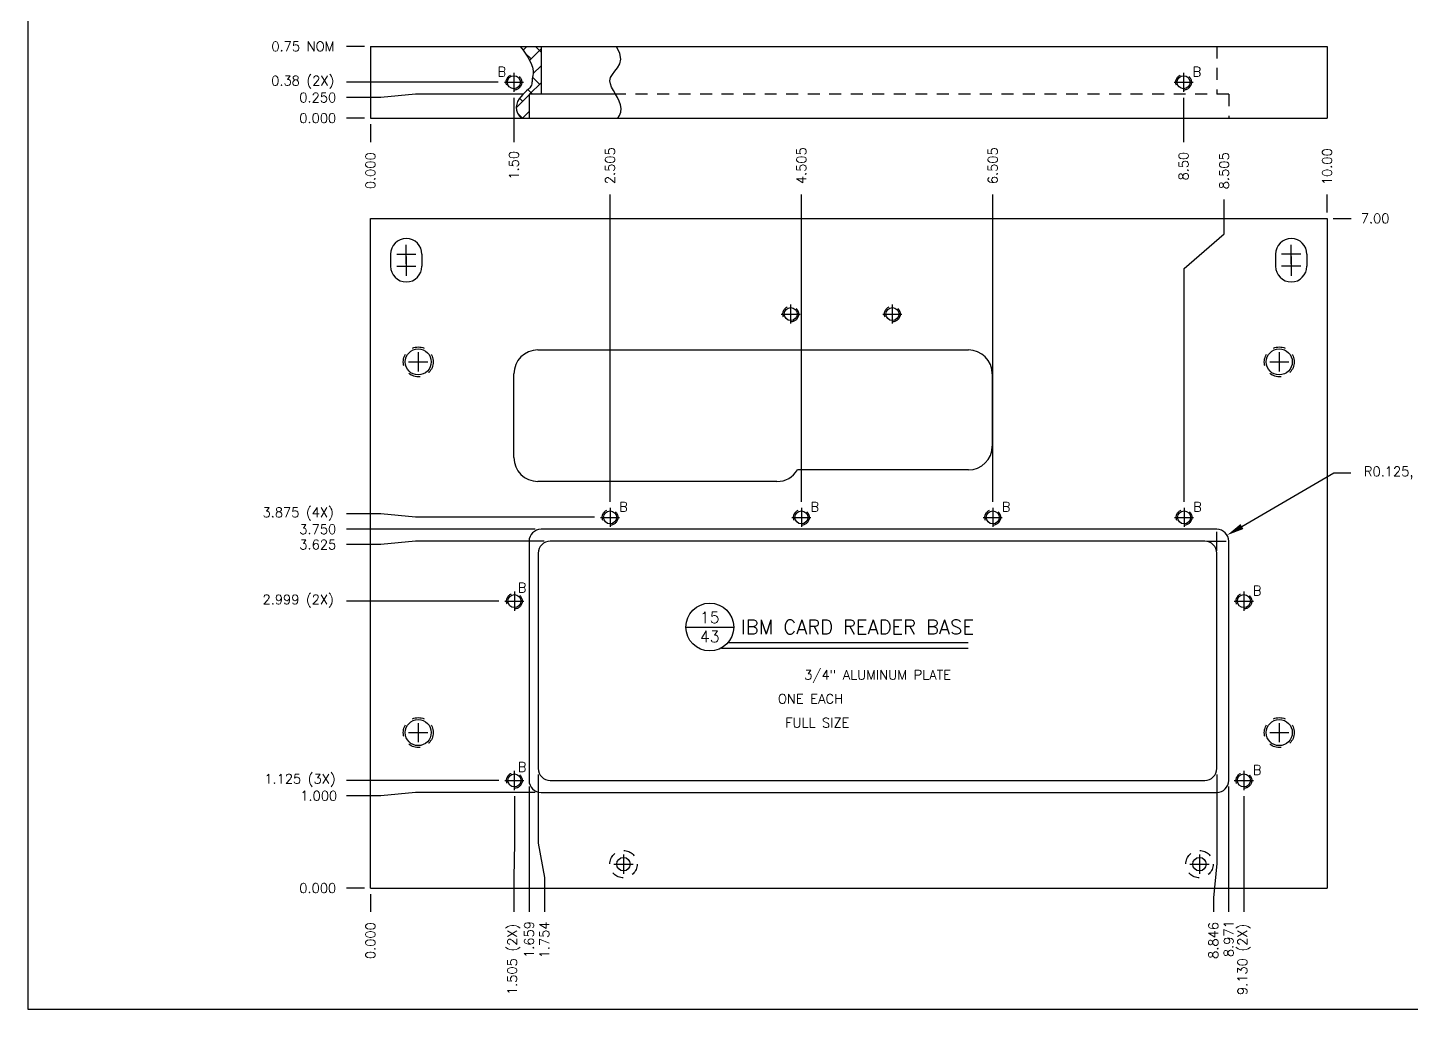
# Model space of a CAD drawing. Extents: x 0 to 33, y 0 to 21.
# Drawn here: x 0 to 14.46, y 0 to 10.26 of the extents above; entities that cross this region are included whole.
import ezdxf
from ezdxf.enums import TextEntityAlignment as Align

# ---------------------------------------------------------------- set-up
doc = ezdxf.new("R2010")
doc.units = 0
doc.header["$MEASUREMENT"] = 0
doc.linetypes.add('HIDDEN2', pattern=[0.1875, 0.125, -0.0625])
doc.layers.get('0').update_dxf_attribs({"linetype": 'CONTINUOUS'})
doc.layers.get('DEFPOINTS').update_dxf_attribs({"linetype": 'CONTINUOUS'})
for name, color, linetype in [('BORDER', 5, 'CONTINUOUS'), ('DIM', 1, 'CONTINUOUS'), ('HATCH', 2, 'CONTINUOUS'), ('HIDDEN2', 6, 'HIDDEN2'), ('OBJECT', 3, 'CONTINUOUS'), ('TEXT', 1, 'CONTINUOUS')]:
    doc.layers.add(name, color=color, linetype=linetype)
doc.styles.add('ROMANS', font='romans')
doc.styles.add('SIMPLEX', font='simplex.shx')
doc.dimstyles.new('STANDARD$4', dxfattribs={"dimtxt": 0.1, "dimasz": 0.18, "dimexe": 0.18, "dimexo": 0.063, "dimgap": 0.1, "dimtad": 0, "dimtih": 1, "dimtoh": 1, "dimdec": 3, "dimzin": 0, "dimdsep": 46, "dimtxsty": 'SIMPLEX', "dimcen": 0.1, "dimclrd": 1, "dimclre": 1, "dimclrt": 1, "dimadec": 0, "dimazin": 0, "dimtfac": 0.8, "dimtdec": 3, "dimtofl": 0, "dimtmove": 0, "dimatfit": 0, "dimfxl": 1, "dimtolj": 1, "dimtzin": 0, "dimarcsym": 0})
doc.dimstyles.new('STANDARD$6', dxfattribs={"dimtxt": 0.1, "dimasz": 0.18, "dimexe": 0.18, "dimexo": 0.063, "dimgap": 0.1, "dimtad": 0, "dimtih": 1, "dimtoh": 1, "dimdec": 3, "dimzin": 0, "dimdsep": 46, "dimtxsty": 'SIMPLEX', "dimcen": 0.1, "dimclrd": 1, "dimclre": 1, "dimclrt": 1, "dimadec": 0, "dimazin": 0, "dimtfac": 0.8, "dimtdec": 0, "dimtofl": 0, "dimtmove": 0, "dimatfit": 3, "dimfxl": 1, "dimtolj": 1, "dimtzin": 0, "dimarcsym": 0})

# ---------------------------------------------------------------- blocks, each defined once
blk = doc.blocks.new('*D41')
at = {"color": 1, "linetype": 'ByBlock', "transparency": 16777216}
blk.add_line((2.923, 35.754), (1.336, 35.754), dxfattribs=at)
at = {"layer": 'DEFPOINTS', "color": 0, "linetype": 'ByBlock', "transparency": 16777216}
for p in [(1.336, 35.754), (2.986, 35.754), (1.586, 35.379)]:
    blk.add_point(p, dxfattribs=at)
at = {"color": 1, "linetype": 'ByBlock', "transparency": 16777216, "insert": (0.879, 35.754), "char_height": 0.1, "attachment_point": 5, "style": 'SIMPLEX'}
blk.add_mtext('\\A1;{0.38 (2X)}', dxfattribs=at)
blk = doc.blocks.new('*D42')
at = {"color": 1, "linetype": 'ByBlock', "transparency": 16777216}
blk.add_line((1.523, 36.129), (1.336, 36.129), dxfattribs=at)
at = {"layer": 'DEFPOINTS', "color": 0, "linetype": 'ByBlock', "transparency": 16777216}
for p in [(1.336, 36.129), (1.586, 36.129), (1.586, 35.379)]:
    blk.add_point(p, dxfattribs=at)
at = {"color": 1, "linetype": 'ByBlock', "transparency": 16777216, "insert": (0.881, 36.129), "char_height": 0.1, "attachment_point": 5, "style": 'SIMPLEX'}
blk.add_mtext('\\A1;{0.75 NOM}', dxfattribs=at)
blk = doc.blocks.new('*D43')
at = {"color": 1, "linetype": 'ByBlock', "transparency": 16777216}
blk.add_line((1.523, 35.379), (1.336, 35.379), dxfattribs=at)
at = {"layer": 'DEFPOINTS', "color": 0, "linetype": 'ByBlock', "transparency": 16777216}
for p in [(1.336, 35.379), (1.586, 35.379), (1.586, 35.379)]:
    blk.add_point(p, dxfattribs=at)
at = {"color": 1, "linetype": 'ByBlock', "transparency": 16777216, "insert": (1.036, 35.379), "char_height": 0.1, "attachment_point": 5, "style": 'SIMPLEX'}
blk.add_mtext('\\A1;0.000', dxfattribs=at)
blk = doc.blocks.new('*D44')
at = {"color": 1, "linetype": 'ByBlock', "transparency": 16777216}
for p, q in [((1.696, 35.594), (1.336, 35.594)), ((2.056, 35.629), (1.696, 35.594)), ((3.182, 35.629), (2.056, 35.629))]:
    blk.add_line(p, q, dxfattribs=at)
at = {"layer": 'DEFPOINTS', "color": 0, "linetype": 'ByBlock', "transparency": 16777216}
for p in [(1.336, 35.594), (3.245, 35.629), (1.586, 35.379)]:
    blk.add_point(p, dxfattribs=at)
at = {"color": 1, "linetype": 'ByBlock', "transparency": 16777216, "insert": (1.036, 35.594), "char_height": 0.1, "attachment_point": 5, "style": 'SIMPLEX'}
blk.add_mtext('\\A1;0.250', dxfattribs=at)
blk = doc.blocks.new('*X45')
at = {"color": 0}
for p, q in [((3.182, 36.091), (3.22, 36.129)), ((3.265, 35.998), (3.2, 36.063)), ((3.25, 35.982), (3.37, 36.102)), ((3.37, 36.07), (3.311, 36.129)), ((3.288, 35.844), (3.37, 35.925)), ((3.25, 35.629), (3.37, 35.749)), ((3.354, 35.733), (3.28, 35.807)), ((3.112, 35.491), (3.245, 35.624)), ((3.177, 35.556), (3.146, 35.587)), ((3.281, 35.629), (3.233, 35.677)), ((3.177, 35.379), (3.245, 35.447)), ((3.177, 35.379), (3.125, 35.431))]:
    blk.add_line(p, q, dxfattribs=at)
blk = doc.blocks.new('*D46')
at = {"color": 1, "linetype": 'ByBlock', "transparency": 16777216}
blk.add_line((1.586, 35.316), (1.586, 35.129), dxfattribs=at)
at = {"layer": 'DEFPOINTS', "color": 0, "linetype": 'ByBlock', "transparency": 16777216}
for p in [(1.586, 35.379), (1.586, 35.379), (1.586, 35.129)]:
    blk.add_point(p, dxfattribs=at)
at = {"color": 1, "linetype": 'ByBlock', "transparency": 16777216, "insert": (1.586, 34.829), "char_height": 0.1, "attachment_point": 5, "rotation": 90, "style": 'SIMPLEX'}
blk.add_mtext('\\A1;0.000', dxfattribs=at)
blk = doc.blocks.new('*D47')
at = {"color": 1, "linetype": 'ByBlock', "transparency": 16777216}
blk.add_line((3.086, 35.591), (3.086, 35.129), dxfattribs=at)
at = {"layer": 'DEFPOINTS', "color": 0, "linetype": 'ByBlock', "transparency": 16777216}
for p in [(3.086, 35.654), (1.586, 35.379), (3.086, 35.129)]:
    blk.add_point(p, dxfattribs=at)
at = {"color": 1, "linetype": 'ByBlock', "transparency": 16777216, "insert": (3.086, 34.886), "char_height": 0.1, "attachment_point": 5, "rotation": 90, "style": 'SIMPLEX'}
blk.add_mtext('\\A1;1.50', dxfattribs=at)
blk = doc.blocks.new('*D48')
at = {"color": 1, "linetype": 'ByBlock', "transparency": 16777216}
blk.add_line((10.086, 35.591), (10.086, 35.129), dxfattribs=at)
at = {"layer": 'DEFPOINTS', "color": 0, "linetype": 'ByBlock', "transparency": 16777216}
for p in [(10.086, 35.654), (1.586, 35.379), (10.086, 35.129)]:
    blk.add_point(p, dxfattribs=at)
at = {"color": 1, "linetype": 'ByBlock', "transparency": 16777216, "insert": (10.086, 34.877), "char_height": 0.1, "attachment_point": 5, "rotation": 90, "style": 'SIMPLEX'}
blk.add_mtext('\\A1;8.50', dxfattribs=at)
blk = doc.blocks.new('*D49')
at = {"color": 1, "linetype": 'ByBlock', "transparency": 16777216}
blk.add_line((1.523, 26.622), (1.336, 26.622), dxfattribs=at)
at = {"layer": 'DEFPOINTS', "color": 0, "linetype": 'ByBlock', "transparency": 16777216}
for p in [(1.336, 26.622), (1.586, 26.622), (1.586, 26.622)]:
    blk.add_point(p, dxfattribs=at)
at = {"color": 1, "linetype": 'ByBlock', "transparency": 16777216, "insert": (1.036, 26.622), "char_height": 0.1, "attachment_point": 5, "style": 'SIMPLEX'}
blk.add_mtext('\\A1;0.000', dxfattribs=at)
blk = doc.blocks.new('*D50')
at = {"color": 1, "linetype": 'ByBlock', "transparency": 16777216}
blk.add_line((1.586, 26.559), (1.586, 26.372), dxfattribs=at)
at = {"layer": 'DEFPOINTS', "color": 0, "linetype": 'ByBlock', "transparency": 16777216}
for p in [(1.586, 26.622), (1.586, 26.622), (1.586, 26.372)]:
    blk.add_point(p, dxfattribs=at)
at = {"color": 1, "linetype": 'ByBlock', "transparency": 16777216, "insert": (1.586, 26.072), "char_height": 0.1, "attachment_point": 5, "rotation": 90, "style": 'SIMPLEX'}
blk.add_mtext('\\A1;0.000', dxfattribs=at)
blk = doc.blocks.new('*D51')
at = {"color": 1, "linetype": 'ByBlock', "transparency": 16777216}
blk.add_line((11.586, 33.685), (11.586, 33.872), dxfattribs=at)
at = {"layer": 'DEFPOINTS', "color": 0, "linetype": 'ByBlock', "transparency": 16777216}
for p in [(11.586, 33.872), (11.586, 33.622), (1.586, 26.622)]:
    blk.add_point(p, dxfattribs=at)
at = {"color": 1, "linetype": 'ByBlock', "transparency": 16777216, "insert": (11.586, 34.162), "char_height": 0.1, "attachment_point": 5, "rotation": 90, "style": 'SIMPLEX'}
blk.add_mtext('\\A1;10.00', dxfattribs=at)
blk = doc.blocks.new('*D52')
at = {"color": 1, "linetype": 'ByBlock', "transparency": 16777216}
blk.add_line((11.649, 33.622), (11.836, 33.622), dxfattribs=at)
at = {"layer": 'DEFPOINTS', "color": 0, "linetype": 'ByBlock', "transparency": 16777216}
for p in [(11.586, 33.622), (11.836, 33.622), (1.586, 26.622)]:
    blk.add_point(p, dxfattribs=at)
at = {"color": 1, "linetype": 'ByBlock', "transparency": 16777216, "insert": (12.088, 33.622), "char_height": 0.1, "attachment_point": 5, "style": 'SIMPLEX'}
blk.add_mtext('\\A1;7.00', dxfattribs=at)
blk = doc.blocks.new('*D53')
at = {"color": 1, "linetype": 'ByBlock', "transparency": 16777216}
blk.add_line((2.928, 27.747), (1.336, 27.747), dxfattribs=at)
at = {"layer": 'DEFPOINTS', "color": 0, "linetype": 'ByBlock', "transparency": 16777216}
for p in [(1.336, 27.747), (2.991, 27.747), (1.586, 26.622)]:
    blk.add_point(p, dxfattribs=at)
at = {"color": 1, "linetype": 'ByBlock', "transparency": 16777216, "insert": (0.85, 27.747), "char_height": 0.1, "attachment_point": 5, "style": 'SIMPLEX'}
blk.add_mtext('\\A1;{1.125 (3X)}', dxfattribs=at)
blk = doc.blocks.new('*D54')
at = {"color": 1, "linetype": 'ByBlock', "transparency": 16777216}
for p, q in [((1.696, 27.587), (1.336, 27.587)), ((2.056, 27.622), (1.696, 27.587)), ((3.307, 27.622), (2.056, 27.622))]:
    blk.add_line(p, q, dxfattribs=at)
at = {"layer": 'DEFPOINTS', "color": 0, "linetype": 'ByBlock', "transparency": 16777216}
for p in [(1.336, 27.587), (3.37, 27.622), (1.586, 26.622)]:
    blk.add_point(p, dxfattribs=at)
at = {"color": 1, "linetype": 'ByBlock', "transparency": 16777216, "insert": (1.046, 27.587), "char_height": 0.1, "attachment_point": 5, "style": 'SIMPLEX'}
blk.add_mtext('\\A1;1.000', dxfattribs=at)
blk = doc.blocks.new('*D55')
at = {"color": 1, "linetype": 'ByBlock', "transparency": 16777216}
blk.add_line((2.928, 29.621), (1.336, 29.621), dxfattribs=at)
at = {"layer": 'DEFPOINTS', "color": 0, "linetype": 'ByBlock', "transparency": 16777216}
for p in [(1.336, 29.621), (2.991, 29.621), (1.586, 26.622)]:
    blk.add_point(p, dxfattribs=at)
at = {"color": 1, "linetype": 'ByBlock', "transparency": 16777216, "insert": (0.831, 29.621), "char_height": 0.1, "attachment_point": 5, "style": 'SIMPLEX'}
blk.add_mtext('\\A1;{2.999 (2X)}', dxfattribs=at)
blk = doc.blocks.new('*D56')
at = {"color": 1, "linetype": 'ByBlock', "transparency": 16777216}
blk.add_line((3.307, 30.372), (1.336, 30.372), dxfattribs=at)
at = {"layer": 'DEFPOINTS', "color": 0, "linetype": 'ByBlock', "transparency": 16777216}
for p in [(1.336, 30.372), (3.37, 30.372), (1.586, 26.622)]:
    blk.add_point(p, dxfattribs=at)
at = {"color": 1, "linetype": 'ByBlock', "transparency": 16777216, "insert": (1.036, 30.372), "char_height": 0.1, "attachment_point": 5, "style": 'SIMPLEX'}
blk.add_mtext('\\A1;3.750', dxfattribs=at)
blk = doc.blocks.new('*D57')
at = {"color": 1, "linetype": 'ByBlock', "transparency": 16777216}
for p, q in [((1.696, 30.532), (1.336, 30.532)), ((2.056, 30.497), (1.696, 30.532)), ((3.928, 30.497), (2.056, 30.497))]:
    blk.add_line(p, q, dxfattribs=at)
at = {"layer": 'DEFPOINTS', "color": 0, "linetype": 'ByBlock', "transparency": 16777216}
for p in [(1.336, 30.532), (3.991, 30.497), (1.586, 26.622)]:
    blk.add_point(p, dxfattribs=at)
at = {"color": 1, "linetype": 'ByBlock', "transparency": 16777216, "insert": (0.831, 30.532), "char_height": 0.1, "attachment_point": 5, "style": 'SIMPLEX'}
blk.add_mtext('\\A1;{3.875 (4X)}', dxfattribs=at)
blk = doc.blocks.new('*D58')
at = {"color": 1, "linetype": 'ByBlock', "transparency": 16777216}
for p, q in [((2.056, 30.247), (1.696, 30.212)), ((3.402, 30.247), (2.056, 30.247)), ((1.696, 30.212), (1.336, 30.212))]:
    blk.add_line(p, q, dxfattribs=at)
at = {"layer": 'DEFPOINTS', "color": 0, "linetype": 'ByBlock', "transparency": 16777216}
for p in [(3.465, 30.247), (1.336, 30.212), (1.586, 26.622)]:
    blk.add_point(p, dxfattribs=at)
at = {"color": 1, "linetype": 'ByBlock', "transparency": 16777216, "insert": (1.036, 30.212), "char_height": 0.1, "attachment_point": 5, "style": 'SIMPLEX'}
blk.add_mtext('\\A1;3.625', dxfattribs=at)
blk = doc.blocks.new('*D59')
at = {"color": 1, "linetype": 'ByBlock', "transparency": 16777216}
blk.add_line((3.245, 27.684), (3.245, 26.372), dxfattribs=at)
at = {"layer": 'DEFPOINTS', "color": 0, "linetype": 'ByBlock', "transparency": 16777216}
for p in [(3.245, 27.747), (1.586, 26.622), (3.245, 26.372)]:
    blk.add_point(p, dxfattribs=at)
at = {"color": 1, "linetype": 'ByBlock', "transparency": 16777216, "insert": (3.245, 26.084), "char_height": 0.1, "attachment_point": 5, "rotation": 90, "style": 'SIMPLEX'}
blk.add_mtext('\\A1;1.659', dxfattribs=at)
blk = doc.blocks.new('*D60')
at = {"color": 1, "linetype": 'ByBlock', "transparency": 16777216}
blk.add_line((10.557, 27.684), (10.557, 26.372), dxfattribs=at)
at = {"layer": 'DEFPOINTS', "color": 0, "linetype": 'ByBlock', "transparency": 16777216}
for p in [(10.557, 27.747), (1.586, 26.622), (10.557, 26.372)]:
    blk.add_point(p, dxfattribs=at)
at = {"color": 1, "linetype": 'ByBlock', "transparency": 16777216, "insert": (10.557, 26.093), "char_height": 0.1, "attachment_point": 5, "rotation": 90, "style": 'SIMPLEX'}
blk.add_mtext('\\A1;8.971', dxfattribs=at)
blk = doc.blocks.new('*D61')
at = {"color": 1, "linetype": 'ByBlock', "transparency": 16777216}
for p, q in [((10.533, 34.372), (10.533, 34.732)), ((10.114, 34.012), (10.533, 34.372)), ((10.114, 31.573), (10.114, 34.012))]:
    blk.add_line(p, q, dxfattribs=at)
at = {"layer": 'DEFPOINTS', "color": 0, "linetype": 'ByBlock', "transparency": 16777216}
for p in [(10.533, 34.732), (10.114, 31.51), (1.609, 27.535)]:
    blk.add_point(p, dxfattribs=at)
at = {"color": 1, "linetype": 'ByBlock', "transparency": 16777216, "insert": (10.533, 35.032), "char_height": 0.1, "attachment_point": 5, "rotation": 90, "style": 'SIMPLEX'}
blk.add_mtext('\\A1;8.505', dxfattribs=at)
blk = doc.blocks.new('*D62')
at = {"color": 1, "linetype": 'ByBlock', "transparency": 16777216}
blk.add_line((8.091, 30.66), (8.091, 33.872), dxfattribs=at)
at = {"layer": 'DEFPOINTS', "color": 0, "linetype": 'ByBlock', "transparency": 16777216}
for p in [(8.091, 33.872), (8.091, 30.597), (1.586, 26.622)]:
    blk.add_point(p, dxfattribs=at)
at = {"color": 1, "linetype": 'ByBlock', "transparency": 16777216, "insert": (8.091, 34.172), "char_height": 0.1, "attachment_point": 5, "rotation": 90, "style": 'SIMPLEX'}
blk.add_mtext('\\A1;6.505', dxfattribs=at)
blk = doc.blocks.new('*D63')
at = {"color": 1, "linetype": 'ByBlock', "transparency": 16777216}
blk.add_line((6.091, 30.66), (6.091, 33.872), dxfattribs=at)
at = {"layer": 'DEFPOINTS', "color": 0, "linetype": 'ByBlock', "transparency": 16777216}
for p in [(6.091, 33.872), (6.091, 30.597), (1.586, 26.622)]:
    blk.add_point(p, dxfattribs=at)
at = {"color": 1, "linetype": 'ByBlock', "transparency": 16777216, "insert": (6.091, 34.172), "char_height": 0.1, "attachment_point": 5, "rotation": 90, "style": 'SIMPLEX'}
blk.add_mtext('\\A1;4.505', dxfattribs=at)
blk = doc.blocks.new('*D64')
at = {"color": 1, "linetype": 'ByBlock', "transparency": 16777216}
blk.add_line((4.091, 30.66), (4.091, 33.872), dxfattribs=at)
at = {"layer": 'DEFPOINTS', "color": 0, "linetype": 'ByBlock', "transparency": 16777216}
for p in [(4.091, 33.872), (4.091, 30.597), (1.586, 26.622)]:
    blk.add_point(p, dxfattribs=at)
at = {"color": 1, "linetype": 'ByBlock', "transparency": 16777216, "insert": (4.091, 34.172), "char_height": 0.1, "attachment_point": 5, "rotation": 90, "style": 'SIMPLEX'}
blk.add_mtext('\\A1;2.505', dxfattribs=at)
blk = doc.blocks.new('*D65')
at = {"color": 1, "linetype": 'ByBlock', "transparency": 16777216}
for p, q in [((3.091, 27.584), (3.091, 27.092)), ((3.091, 27.092), (3.085, 26.732)), ((3.085, 26.732), (3.085, 26.372))]:
    blk.add_line(p, q, dxfattribs=at)
at = {"layer": 'DEFPOINTS', "color": 0, "linetype": 'ByBlock', "transparency": 16777216}
for p in [(3.091, 27.647), (1.586, 26.622), (3.085, 26.372)]:
    blk.add_point(p, dxfattribs=at)
at = {"color": 1, "linetype": 'ByBlock', "transparency": 16777216, "insert": (3.085, 25.876), "char_height": 0.1, "attachment_point": 5, "rotation": 90, "style": 'SIMPLEX'}
blk.add_mtext('\\A1;{1.505 (2X)}', dxfattribs=at)
blk = doc.blocks.new('*D66')
at = {"color": 1, "linetype": 'ByBlock', "transparency": 16777216}
for p, q in [((3.34, 27.809), (3.34, 27.092)), ((3.34, 27.092), (3.405, 26.732)), ((3.405, 26.732), (3.405, 26.372))]:
    blk.add_line(p, q, dxfattribs=at)
at = {"layer": 'DEFPOINTS', "color": 0, "linetype": 'ByBlock', "transparency": 16777216}
for p in [(3.34, 27.872), (1.586, 26.622), (3.405, 26.372)]:
    blk.add_point(p, dxfattribs=at)
at = {"color": 1, "linetype": 'ByBlock', "transparency": 16777216, "insert": (3.405, 26.079), "char_height": 0.1, "attachment_point": 5, "rotation": 90, "style": 'SIMPLEX'}
blk.add_mtext('\\A1;1.754', dxfattribs=at)
blk = doc.blocks.new('*D67')
at = {"color": 1, "linetype": 'ByBlock', "transparency": 16777216}
for p, q in [((10.716, 27.584), (10.716, 27.092)), ((10.716, 27.092), (10.717, 26.732)), ((10.717, 26.732), (10.717, 26.372))]:
    blk.add_line(p, q, dxfattribs=at)
at = {"layer": 'DEFPOINTS', "color": 0, "linetype": 'ByBlock', "transparency": 16777216}
for p in [(10.716, 27.647), (1.586, 26.622), (10.717, 26.372)]:
    blk.add_point(p, dxfattribs=at)
at = {"color": 1, "linetype": 'ByBlock', "transparency": 16777216, "insert": (10.717, 25.876), "char_height": 0.1, "attachment_point": 5, "rotation": 90, "style": 'SIMPLEX'}
blk.add_mtext('\\A1;{9.130 (2X)}', dxfattribs=at)
blk = doc.blocks.new('*D68')
at = {"color": 1, "linetype": 'ByBlock', "transparency": 16777216}
for p, q in [((10.695, 30.401), (11.655, 30.962)), ((11.655, 30.962), (11.835, 30.962)), ((10.332, 30.247), (10.532, 30.247)), ((10.432, 30.147), (10.432, 30.347))]:
    blk.add_line(p, q, dxfattribs=at)
blk.add_solid([(10.68, 30.427), (10.711, 30.375), (10.54, 30.31)], dxfattribs=at)
at = {"layer": 'DEFPOINTS', "color": 0, "linetype": 'ByBlock', "transparency": 16777216}
for p in [(10.432, 30.247), (10.54, 30.31)]:
    blk.add_point(p, dxfattribs=at)
at = {"color": 1, "linetype": 'ByBlock', "transparency": 16777216, "insert": (12.382, 30.962), "char_height": 0.1, "attachment_point": 5, "style": 'SIMPLEX'}
blk.add_mtext('\\A1;{R0.125, TYP}', dxfattribs=at)
blk = doc.blocks.new('P-TITLE')
at = {"layer": 'OBJECT'}
for p, q in [((-1.562, -0.638), (-1.062, -0.638)), ((1.387, -0.862), (-1.188, -0.862)), ((-1.113, -0.8), (1.387, -0.8))]:
    blk.add_line(p, q, dxfattribs=at)
blk.add_circle((-1.312, -0.638), 0.25, dxfattribs=at)
at = {"layer": 'OBJECT', "style": 'ROMANS'}
for tag, p in [('NO.', (-1.312, -0.538)), ('PAGE', (-1.312, -0.738))]:
    blk.add_attdef(tag, text='', height=0.12, dxfattribs=at).set_placement(p, align=Align.MIDDLE)
for tag, p, height in [('DESCRIPTION', (-0.988, -0.712), 0.15), ('MATERIAL', (-0.325, -1.188), 0.1), ('#_REQUIRED', (-0.6, -1.438), 0.1), ('SCALE', (-0.525, -1.688), 0.1)]:
    blk.add_attdef(tag, p, '', height=height, dxfattribs=at)
at = {"layer": 'OBJECT', "style": 'ROMANS', "flags": 2}
for tag, p in [('MATERIAL:', (-1.163, -1.188)), ('REQD:', (-1.163, -1.438)), ('SCALE:', (-1.163, -1.688))]:
    blk.add_attdef(tag, p, '', height=0.1, dxfattribs=at)

msp = doc.modelspace()

# ---------------------------------------------------------------- linework, layer by layer
at = {"color": 1, "linetype": 'ByBlock'}
for p, q in [((12.4285, 2.4545), (12.4285, 1.5244)), ((12.4285, 1.5244), (12.3935, 1.1644)), ((12.3935, 1.1644), (12.3935, 1.0175))]:
    msp.add_line(p, q, dxfattribs=at)
at = {"layer": 'BORDER'}
for p, q in [((0, 21), (0, 0)), ((0, 0), (33, 0))]:
    msp.add_line(p, q, dxfattribs=at)
at = {"layer": 'DEFPOINTS', "color": 0, "linetype": 'ByBlock'}
for p in [(12.4285, 2.5175), (3.5823, 1.2675), (12.3935, 1.0175)]:
    msp.add_point(p, dxfattribs=at)
at = {"layer": 'DIM'}
for p, q in [((4.9823, 9.6904), (5.1823, 9.6904)), ((5.0823, 9.7904), (5.0823, 9.5904)), ((11.9823, 9.6904), (12.1823, 9.6904)), ((12.0823, 9.7904), (12.0823, 9.5904)), ((3.9573, 7.8675), (3.9573, 7.6675)), ((13.2073, 7.8675), (13.2073, 7.6675)), ((3.8573, 7.7675), (4.0573, 7.7675)), ((13.3073, 7.7675), (13.1073, 7.7675)), ((4.0823, 6.8675), (4.0823, 6.6675)), ((13.0823, 6.8675), (13.0823, 6.6675)), ((3.9823, 6.7675), (4.1823, 6.7675)), ((12.9823, 6.7675), (13.1823, 6.7675)), ((6.0873, 5.2425), (6.0873, 5.0425)), ((8.0873, 5.2425), (8.0873, 5.0425)), ((10.0873, 5.2425), (10.0873, 5.0425)), ((12.0873, 5.2425), (12.0873, 5.0425)), ((5.9873, 5.1425), (6.1873, 5.1425)), ((7.9873, 5.1425), (8.1873, 5.1425)), ((9.9873, 5.1425), (10.1873, 5.1425)), ((11.9873, 5.1425), (12.1873, 5.1425)), ((5.0873, 4.367), (5.0873, 4.167)), ((12.7123, 4.367), (12.7123, 4.167)), ((4.9873, 4.267), (5.1873, 4.267)), ((12.6123, 4.267), (12.8123, 4.267)), ((4.0823, 2.9925), (4.0823, 2.7925)), ((13.0823, 2.9925), (13.0823, 2.7925)), ((3.9823, 2.8925), (4.1823, 2.8925)), ((12.9823, 2.8925), (13.1823, 2.8925)), ((12.7123, 2.4925), (12.7123, 2.2925)), ((12.6123, 2.3925), (12.8123, 2.3925)), ((6.2273, 1.6175), (6.2273, 1.4175)), ((12.2479, 1.6175), (12.2479, 1.4175)), ((6.1273, 1.5175), (6.3273, 1.5175)), ((12.1479, 1.5175), (12.3479, 1.5175))]:
    msp.add_line(p, q, dxfattribs=at)
at = {"layer": 'DIM', "color": 1, "linetype": 'Continuous'}
for p, q in [((3.9573, 7.7925), (3.9573, 7.9925)), ((13.2073, 7.7925), (13.2073, 7.9925)), ((3.8573, 7.8925), (4.0573, 7.8925)), ((13.3073, 7.8925), (13.1073, 7.8925)), ((7.8754, 7.2675), (8.0754, 7.2675)), ((7.9754, 7.1675), (7.9754, 7.3675)), ((8.9379, 7.2675), (9.1379, 7.2675)), ((9.0379, 7.1675), (9.0379, 7.3675)), ((5.0873, 2.2925), (5.0873, 2.4925)), ((4.9873, 2.3925), (5.1873, 2.3925))]:
    msp.add_line(p, q, dxfattribs=at)
at = {"layer": 'HIDDEN2'}
for p, q in [((12.4285, 10.0654), (12.4285, 9.5654)), ((12.5535, 9.5654), (6.1444, 9.5654)), ((12.5535, 9.5654), (12.5535, 9.3154))]:
    msp.add_line(p, q, dxfattribs=at)
for centre, radius in [((5.0823, 9.6904), 0.082), ((12.0823, 9.6904), 0.082), ((7.9754, 7.2675, 1.881), 0.082), ((9.0379, 7.2675, 1.881), 0.082), ((4.0823, 6.7675), 0.1562), ((13.0823, 6.7675), 0.1562), ((6.0873, 5.1425), 0.082), ((8.0873, 5.1425), 0.082), ((10.0873, 5.1425), 0.082), ((12.0873, 5.1425), 0.082), ((5.0873, 4.267), 0.082), ((12.7123, 4.267), 0.082), ((4.0823, 2.8925), 0.1562), ((13.0823, 2.8925), 0.1562), ((5.0873, 2.3925), 0.082), ((12.7123, 2.3925), 0.082), ((6.2273, 1.5175), 0.1425), ((12.2479, 1.5175), 0.1425)]:
    msp.add_circle(centre, radius, dxfattribs=at)
at = {"layer": 'OBJECT'}
for p, q in [((3.5823, 10.0654), (13.5823, 10.0654)), ((3.5823, 10.0654), (3.5823, 9.3154)), ((5.366, 10.0654), (5.366, 9.5654)), ((13.5823, 10.0654), (13.5823, 9.3154)), ((5.241, 9.5654), (5.241, 9.3154)), ((6.1444, 9.5654), (5.241, 9.5654)), ((3.5823, 9.3154), (13.5823, 9.3154)), ((3.5823, 8.2675), (13.5823, 8.2675)), ((3.5823, 1.2675), (3.5823, 8.2675)), ((13.5823, 8.2675), (13.5823, 1.2675)), ((3.7933, 7.8925), (3.7933, 7.7675)), ((4.1213, 7.8925), (4.1213, 7.7675)), ((13.0433, 7.8925), (13.0433, 7.7675)), ((13.3713, 7.8925), (13.3713, 7.7675)), ((5.3323, 6.8925), (9.8323, 6.8925)), ((5.0823, 5.7675), (5.0823, 6.6425)), ((10.0823, 6.6425), (10.0823, 5.8875)), ((7.8323, 5.5175), (5.3323, 5.5175)), ((9.8323, 5.6375), (8.0458, 5.6375)), ((12.4285, 5.0175), (5.366, 5.0175)), ((5.241, 4.8925), (5.241, 2.3925)), ((12.3035, 4.8925), (5.461, 4.8925)), ((12.5535, 2.3925), (12.5535, 4.8925)), ((5.336, 4.7675), (5.336, 2.5175)), ((12.4285, 2.5175), (12.4285, 4.7675)), ((5.461, 2.3925), (12.3035, 2.3925)), ((5.366, 2.2675), (12.4285, 2.2675)), ((3.5823, 1.2675), (13.5823, 1.2675))]:
    msp.add_line(p, q, dxfattribs=at)
for points in [[(5.1484, 10.0654), (5.1788, 10.0258), (5.2277, 9.9522), (5.2594, 9.8932), (5.2773, 9.8468), (5.2846, 9.8108), (5.2846, 9.783), (5.2807, 9.7612), (5.276, 9.7434), (5.2732, 9.7276), (5.272, 9.7132), (5.2716, 9.6998), (5.271, 9.687), (5.2693, 9.6744), (5.2656, 9.6616), (5.259, 9.6482), (5.2486, 9.6338), (5.2338, 9.6181), (5.2156, 9.6009), (5.1954, 9.5821), (5.1745, 9.5617), (5.1544, 9.5395), (5.1362, 9.5154), (5.1215, 9.4893), (5.1116, 9.4611), (5.1077, 9.4309), (5.1106, 9.3994), (5.1211, 9.3672), (5.14, 9.3353), (5.158, 9.3154)], [(6.1694, 9.3154), (6.1865, 9.3426), (6.199, 9.3792), (6.2023, 9.4168), (6.1971, 9.4548), (6.1839, 9.4925), (6.1652, 9.5297), (6.1438, 9.5664), (6.1224, 9.6025), (6.1038, 9.6379), (6.0908, 9.6725), (6.0862, 9.7063), (6.0927, 9.7391), (6.1117, 9.7714), (6.1381, 9.8047), (6.1657, 9.8411), (6.188, 9.8826), (6.1985, 9.9314), (6.191, 9.9894), (6.1589, 10.0588), (6.1539, 10.0654)]]:
    msp.add_lwpolyline(points, dxfattribs=at)
for centre, radius in [((5.0823, 9.6904), 0.068), ((12.0823, 9.6904), 0.068), ((7.9754, 7.2675, 1.881), 0.068), ((9.0379, 7.2675, 1.881), 0.068), ((4.0823, 6.7675), 0.136), ((13.0823, 6.7675), 0.136), ((6.0873, 5.1425), 0.068), ((8.0873, 5.1425), 0.068), ((10.0873, 5.1425), 0.068), ((12.0873, 5.1425), 0.068), ((5.0873, 4.267), 0.068), ((12.7123, 4.267), 0.068), ((4.0823, 2.8925), 0.136), ((13.0823, 2.8925), 0.136), ((5.0873, 2.3925), 0.068), ((12.7123, 2.3925), 0.068), ((6.2273, 1.5175), 0.0703), ((12.2479, 1.5175), 0.0703)]:
    msp.add_circle(centre, radius, dxfattribs=at)
for centre, radius, start, end in [((3.9573, 7.8925), 0.164, 0, 180), ((13.2073, 7.8925), 0.164, 0, 180), ((3.9573, 7.7675), 0.164, 180, 0), ((13.2073, 7.7675), 0.164, 180, 0), ((5.3323, 6.6425), 0.25, 90, 180), ((9.8323, 6.6425), 0.25, 0, 90), ((9.8323, 5.8875), 0.25, 270, 0), ((5.3323, 5.7675), 0.25, 180, 270), ((7.8323, 5.7675), 0.25, 270, 328.66775), ((5.366, 4.8925), 0.125, 90, 180), ((12.4285, 4.8925), 0.125, 360, 90), ((5.461, 4.7675), 0.125, 90, 180), ((12.3035, 4.7675), 0.125, 0, 90), ((5.461, 2.5175), 0.125, 180, 270), ((12.3035, 2.5175), 0.125, 270, 0), ((5.366, 2.3925), 0.125, 180, 270), ((12.4285, 2.3925), 0.125, 270, 360)]:
    msp.add_arc(centre, radius, start, end, dxfattribs=at)

# ---------------------------------------------------------------- block references
at = {"layer": 'BORDER'}
ref = msp.add_blockref('P-TITLE', (8.4418, 4.6338), dxfattribs=at)
ref.add_attrib('SCALE', 'FULL SIZE', (7.9168, 2.9463), dxfattribs={"layer": 'TEXT', "height": 0.1, "style": 'ROMANS'})
ref.add_attrib('#_REQUIRED', 'ONE EACH', (7.8418, 3.1958), dxfattribs={"layer": 'TEXT', "height": 0.1, "style": 'ROMANS'})
ref.add_attrib('MATERIAL', '3/4" ALUMINUM PLATE', (8.1168, 3.4463), dxfattribs={"layer": 'TEXT', "height": 0.1, "style": 'ROMANS'})
ref.add_attrib('NO.', '15', dxfattribs={"layer": 'TEXT', "height": 0.12, "style": 'ROMANS'}).set_placement((7.1293, 4.0963), align=Align.MIDDLE)
ref.add_attrib('DESCRIPTION', 'IBM CARD READER BASE', (7.4543, 3.9213), dxfattribs={"layer": 'OBJECT', "height": 0.15, "style": 'ROMANS'})
ref.add_attrib('PAGE', '43', dxfattribs={"layer": 'TEXT', "height": 0.12, "style": 'ROMANS'}).set_placement((7.1293, 3.8963), align=Align.MIDDLE)
at = {"layer": 'HATCH'}
msp.add_blockref('*X45', (1.9963, -26.0637), dxfattribs=at)

# ---------------------------------------------------------------- texts
at = {"color": 1, "linetype": 'ByBlock', "insert": (12.3935, 0.7198), "char_height": 0.1, "attachment_point": 5, "rotation": 90, "style": 'SIMPLEX'}
msp.add_mtext('\\A1;8.846', dxfattribs=at)
at = {"layer": 'DIM', "style": 'SIMPLEX'}
for p in [(4.911, 9.7502), (12.1766, 9.7502), (6.1816, 5.2022), (8.1816, 5.2022), (10.1816, 5.2022), (12.1816, 5.2022), (5.1244, 4.3575), (12.8066, 4.3267), (5.1244, 2.483), (12.8066, 2.4522)]:
    msp.add_text('B', height=0.1, dxfattribs=at).set_placement(p)

# ---------------------------------------------------------------- dimensions: what is measured, and where the dimension line sits
at = {"layer": 'DIM'}
for feature_location, offset, origin, text, picture, middle, set_off in [((3.5823, 10.0654), (-0.25, 0), (3.5823, 9.3154), '{<> NOM}', '*D42', (2.8775, 10.0654), (1.9963, -26.0637)), ((4.9822642715, 9.6904090497), (-1.6499999985, 0), (3.582264273, 9.3154090497), '{<> (2X)}', '*D41', (2.8751214158, 9.6904090497), (1.9962879214, -26.0637419343))]:
    dim = msp.add_ordinate_dim(feature_location=feature_location, offset=offset, dtype=0, origin=origin, text=text, dimstyle='STANDARD$6', override={"dimdec": 2}, dxfattribs=at)
    dim.commit()
    dim.dimension.update_dxf_attribs({"geometry": picture, "text_midpoint": middle, "insert": set_off})
for feature_location, offset, dtype, origin, picture, middle, set_off in [((5.241, 9.5654), (-1.9088, -0.035), 0, (3.5823, 9.3154), '*D44', (3.0323, 9.5304), (1.9963, -26.0637)), ((3.582264273, 9.3154090497), (-0.25, 0), 0, (3.582264273, 9.3154090497), '*D43', (3.032264273, 9.3154090497), (1.9962879214, -26.0637419343)), ((3.582264273, 9.3154090497), (0, -0.25), 1, (3.582264273, 9.3154090497), '*D46', (3.582264273, 8.7654090497), (1.9962879214, -26.0637419343)), ((10.0873, 5.2425), (0, 3.275), 1, (3.5823, 1.2675), '*D62', (10.0873, 8.8175), (1.9963, -25.3543)), ((8.0873, 5.2425), (0, 3.275), 1, (3.5823, 1.2675), '*D63', (8.0873, 8.8175), (1.9963, -25.3543)), ((6.0873, 5.2425), (0, 3.275), 1, (3.5823, 1.2675), '*D64', (6.0873, 8.8175), (1.9963, -25.3543)), ((12.0873, 5.2425), (0.4188, 3.2227), 1, (3.5823, 1.2675), '*D61', (12.5061, 8.7651), (1.9729, -26.2672)), ((5.366, 5.0175), (-2.0338, 0), 0, (3.5823, 1.2675), '*D56', (3.0323, 5.0175), (1.9963, -25.3543)), ((5.461, 4.8925), (-2.1288, -0.035), 0, (3.5823, 1.2675), '*D58', (3.0323, 4.8575), (1.9963, -25.3543)), ((5.336, 2.5175), (0.065, -1.5), 1, (3.5823, 1.2675), '*D66', (5.401, 0.7246), (1.9963, -25.3543)), ((5.241, 2.3925), (0, -1.375), 1, (3.5823, 1.2675), '*D59', (5.241, 0.7294), (1.9963, -25.3543)), ((12.5535, 2.3925), (0, -1.375), 1, (3.5823, 1.2675), '*D60', (12.5535, 0.7389), (1.9963, -25.3543)), ((5.366, 2.2675), (-2.0338, -0.035), 0, (3.5823, 1.2675), '*D54', (3.0418, 2.2325), (1.9963, -25.3543)), ((3.582264273, 1.2674510143), (-0.25, 0), 0, (3.582264273, 1.2674510143), '*D49', (3.032264273, 1.2674510143), (1.9962879214, -25.3542753344)), ((3.582264273, 1.2674510143), (0, -0.25), 1, (3.582264273, 1.2674510143), '*D50', (3.582264273, 0.7174510143), (1.9962879214, -25.3542753344))]:
    dim = msp.add_ordinate_dim(feature_location=feature_location, offset=offset, dtype=dtype, origin=origin, dimstyle='STANDARD$6', dxfattribs=at)
    dim.commit()
    dim.dimension.update_dxf_attribs({"geometry": picture, "text_midpoint": middle, "insert": set_off})
for feature_location, offset, dtype, origin, picture, middle, set_off in [((5.0823, 9.5904), (0, -0.525), 1, (3.5823, 9.3154), '*D47', (5.0823, 8.8226), (1.9963, -26.0637)), ((12.0823, 9.5904), (0, -0.525), 1, (3.5823, 9.3154), '*D48', (12.0823, 8.813), (1.9963, -26.0637)), ((13.5823, 8.2675), (0, 0.25), 1, (3.5823, 1.2675), '*D51', (13.5823, 8.8079), (1.9963, -25.3543)), ((13.5823, 8.2675), (0.25, 0), 0, (3.5823, 1.2675), '*D52', (14.0846, 8.2675), (1.9963, -25.3543))]:
    dim = msp.add_ordinate_dim(feature_location=feature_location, offset=offset, dtype=dtype, origin=origin, dimstyle='STANDARD$6', override={"dimdec": 2}, dxfattribs=at)
    dim.commit()
    dim.dimension.update_dxf_attribs({"geometry": picture, "text_midpoint": middle, "insert": set_off})
dim = msp.add_radius_dim(center=(12.4285, 4.8925), mpoint=(12.5364, 4.9556), text='{<>, TYP}', dimstyle='STANDARD$4', dxfattribs=at)
dim.commit()
dim.dimension.update_dxf_attribs({"geometry": '*D68', "text_midpoint": (14.3785, 5.6078), "dimtype": 164, "insert": (1.9963, -25.3543)})
for feature_location, offset, dtype, origin, text, picture, middle, set_off in [((5.9873, 5.1425), (-2.655, 0.035), 0, (3.5823, 1.2675), '{<> (4X)}', '*D57', (2.8275, 5.1775), (1.9963, -25.3543)), ((4.9872642686, 4.2669510136), (-1.6549999957, 0), 0, (3.582264273, 1.2674510143), '{<> (2X)}', '*D55', (2.8275023682, 4.2669510136), (1.9962879214, -25.3542753344)), ((4.9873, 2.3925), (-1.655, 0), 0, (3.5823, 1.2675), '{<> (3X)}', '*D53', (2.8465, 2.3925), (1.9963, -25.3543)), ((5.0873, 2.2925), (-0.0062, -1.275), 1, (3.5823, 1.2675), '{<> (2X)}', '*D65', (5.081, 0.5222), (1.9963, -25.3543)), ((12.7123, 2.2925), (0.0013, -1.275), 1, (3.5823, 1.2675), '{<> (2X)}', '*D67', (12.7135, 0.5222), (1.9963, -25.3543))]:
    dim = msp.add_ordinate_dim(feature_location=feature_location, offset=offset, dtype=dtype, origin=origin, text=text, dimstyle='STANDARD$6', dxfattribs=at)
    dim.commit()
    dim.dimension.update_dxf_attribs({"geometry": picture, "text_midpoint": middle, "insert": set_off})

doc.saveas('drawing.dxf')
